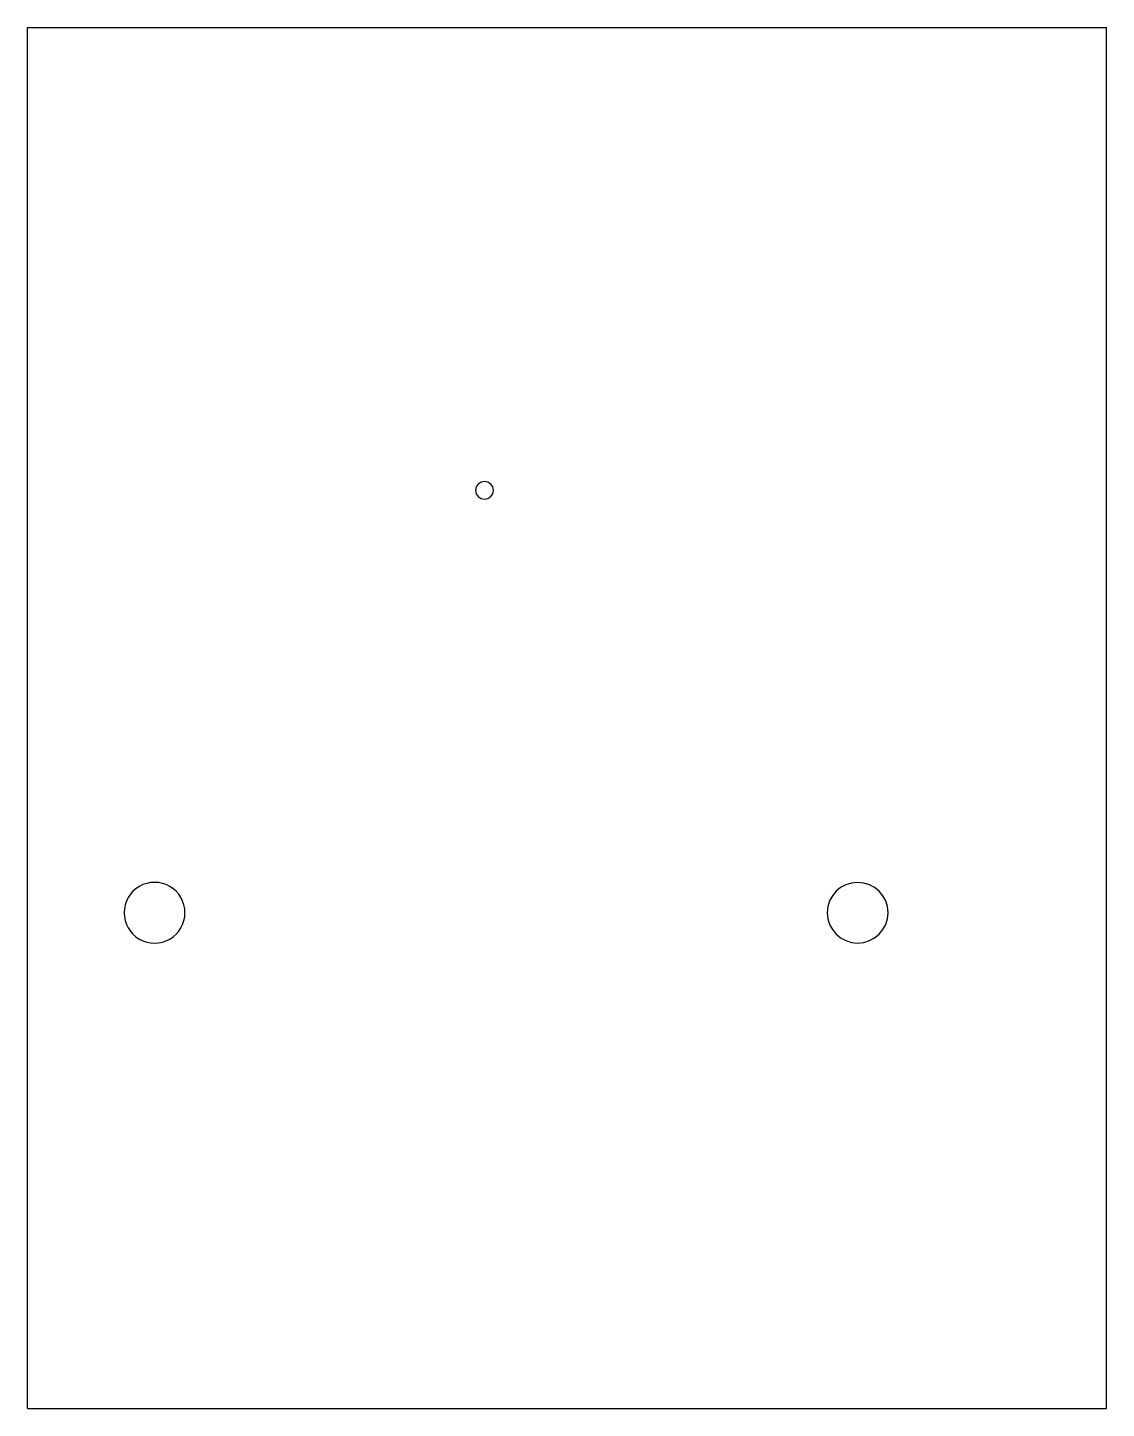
# Model space of a CAD drawing. Extents: x 55 to 479, y 30 to 574.
import ezdxf

# ---------------------------------------------------------------- set-up
doc = ezdxf.new("R2010")
doc.units = 0

msp = doc.modelspace()

# ---------------------------------------------------------------- linework, layer by layer
at = {"color": 10}
for points in [[(54.671055, 30.40622), (54.671055, 574.18191)], [(54.671055, 574.18191), (479.405902, 574.18191)], [(479.405902, 30.40622), (479.405902, 574.18191)], [(238.056488, 391.926854), (237.781612, 393.283657), (237.032001, 394.391637), (235.920179, 395.138657), (234.558671, 395.412583), (233.197164, 395.138657), (232.085342, 394.391637), (231.335731, 393.283657), (231.060855, 391.926854), (231.335731, 390.570051), (232.085342, 389.462071), (233.197164, 388.715051), (234.558671, 388.441125), (235.920179, 388.715051), (237.032001, 389.462071), (237.781612, 390.570051), (238.056488, 391.926854), (238.056488, 391.926854)], [(116.632346, 225.607938), (116.526882, 227.190971), (116.217219, 228.726182), (115.713447, 230.196154), (115.025654, 231.583471), (114.163933, 232.870717), (113.138371, 234.040476), (111.959061, 235.075331), (110.636092, 235.957866), (109.207659, 236.658364), (107.718686, 237.15872), (106.189352, 237.458934), (104.639838, 237.559005), (103.090324, 237.458934), (101.56099, 237.15872), (100.072017, 236.658364), (98.643584, 235.957866), (97.320615, 235.075331), (96.141305, 234.040476), (95.115744, 232.870717), (94.254022, 231.583471), (93.56623, 230.196154), (93.062457, 228.726182), (92.752794, 227.190971), (92.64733, 225.607938), (92.752794, 224.024904), (93.062457, 222.489693), (93.56623, 221.019721), (94.254022, 219.632404), (95.115744, 218.345158), (96.141305, 217.1754), (97.320615, 216.140545), (98.643584, 215.25801), (100.072017, 214.557511), (101.56099, 214.057155), (103.090324, 213.756941), (104.639838, 213.65687), (106.189352, 213.756941), (107.718686, 214.057155), (109.207659, 214.557511), (110.636092, 215.25801), (111.959061, 216.140545), (113.138371, 217.1754), (114.163933, 218.345158), (115.025654, 219.632404), (115.713447, 221.019721), (116.217219, 222.489693), (116.526882, 224.024904), (116.632346, 225.607938), (116.632346, 225.607938)], [(393.459368, 225.607938), (393.212049, 228.013235), (392.510879, 230.253087), (391.403964, 232.279639), (389.939408, 234.045038), (388.165317, 235.501428), (386.129795, 236.600955), (383.880948, 237.295764), (381.466879, 237.538002), (379.052811, 237.295764), (376.803964, 236.600955), (374.768442, 235.501428), (372.994351, 234.045038), (371.529795, 232.279639), (370.42288, 230.253087), (369.72171, 228.013235), (369.47439, 225.607938), (369.72171, 223.202641), (370.42288, 220.962789), (371.529795, 218.936236), (372.994351, 217.170838), (374.768442, 215.714448), (376.803964, 214.614921), (379.052811, 213.920111), (381.466879, 213.677874), (383.880948, 213.920111), (386.129795, 214.614921), (388.165317, 215.714448), (389.939408, 217.170838), (391.403964, 218.936236), (392.510879, 220.962789), (393.212049, 223.202641), (393.459368, 225.607938), (393.459368, 225.607938)], [(54.671055, 30.40622), (479.405902, 30.40622)]]:
    msp.add_lwpolyline(points, dxfattribs=at)

doc.saveas('drawing.dxf')
